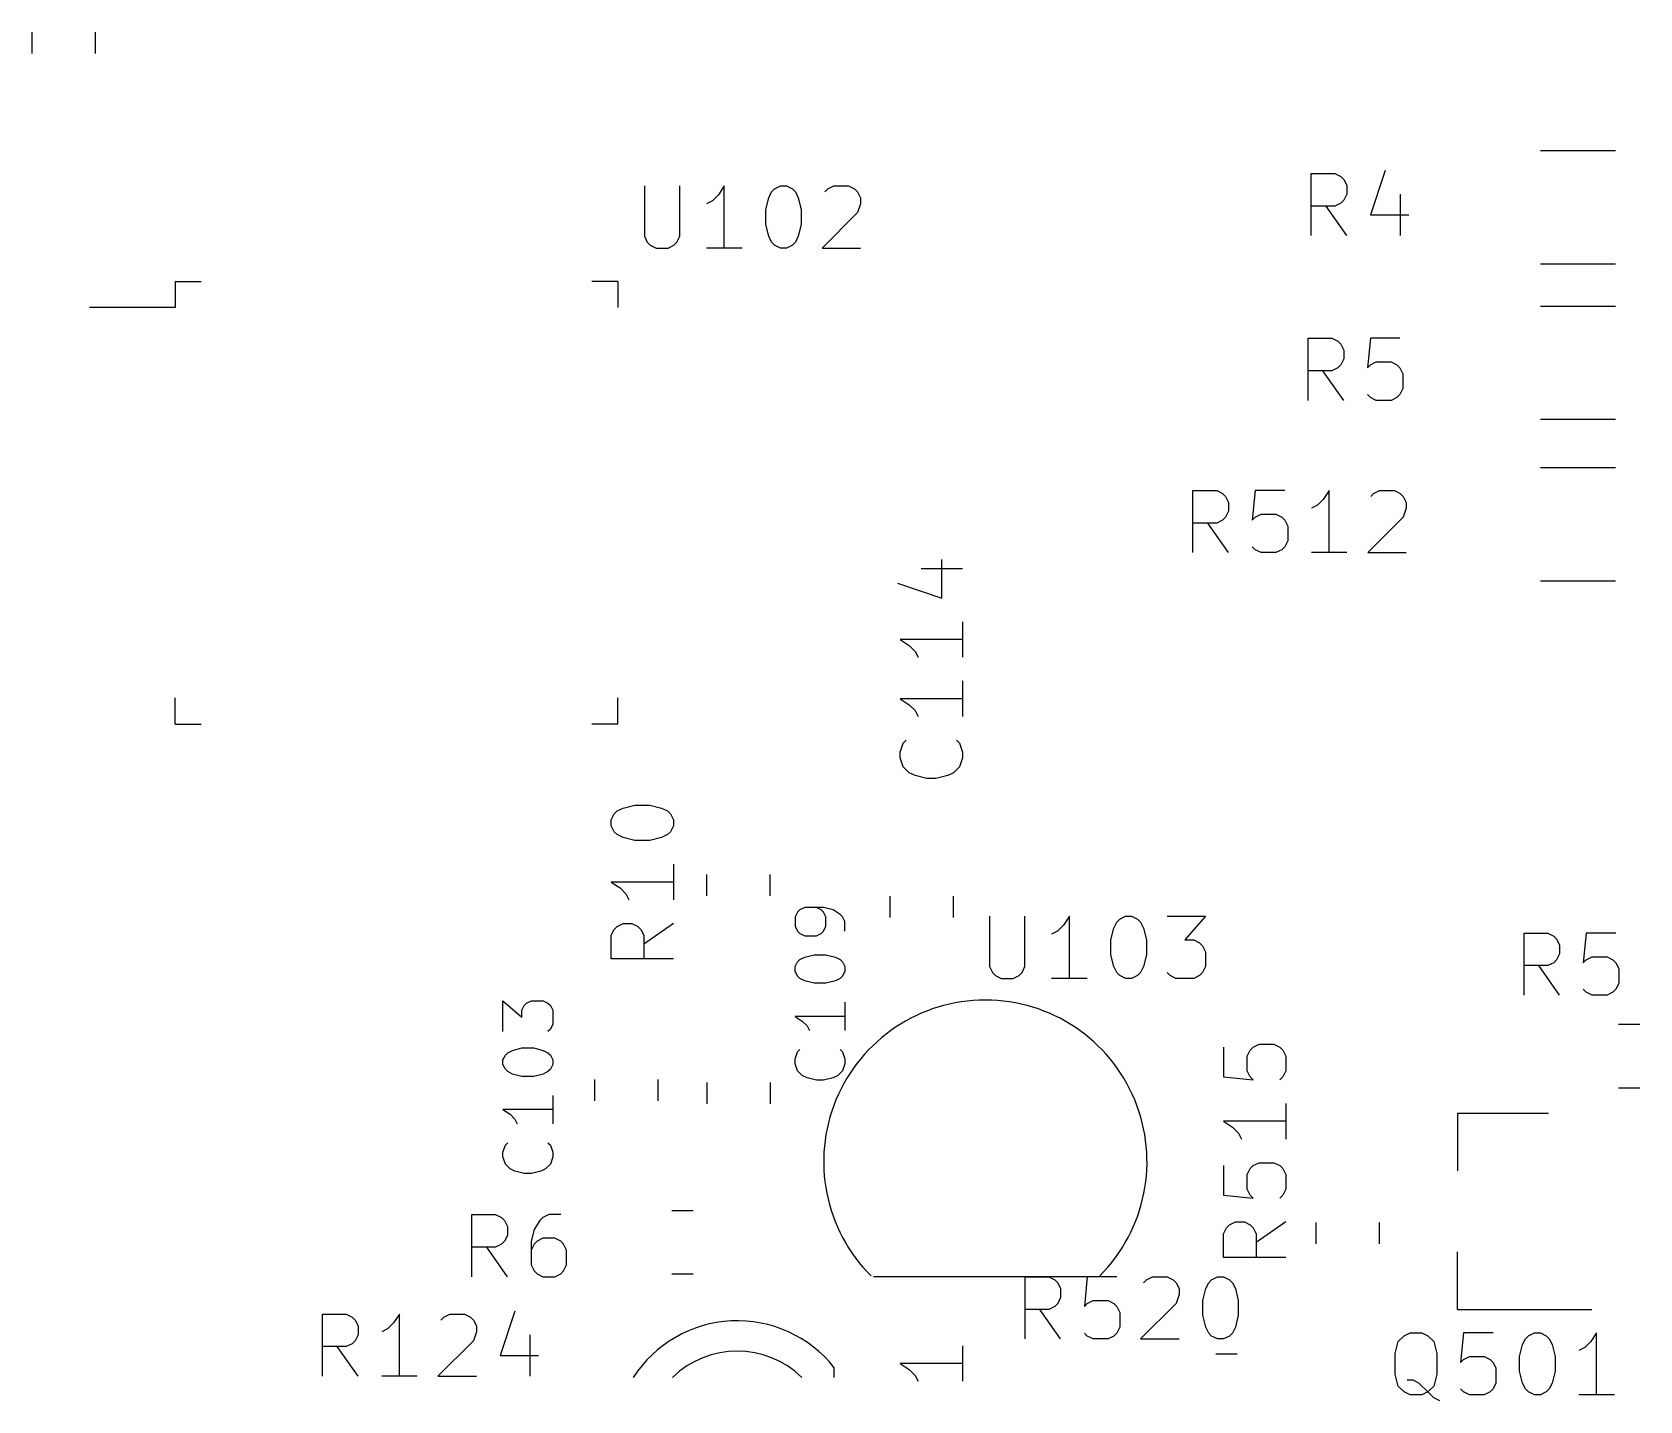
# Model space of a CAD drawing. Extents: x 51 to 209, y -132 to -32.
# Drawn here: x 78.81 to 104.66, y -114.93 to -92.91 of the extents above; entities that cross this region are included whole.
import ezdxf

# ---------------------------------------------------------------- set-up
doc = ezdxf.new("R2010")
doc.units = 0
doc.layers.add('BLACK', color=7, linetype='CONTINUOUS')

msp = doc.modelspace()

# ---------------------------------------------------------------- linework, layer by layer
at = {"layer": 'BLACK', "linetype": 'CONTINUOUS'}
for p, q in [((78.806, -93.2553), (78.806, -92.9127)), ((79.826, -93.2553), (79.826, -92.9127)), ((104.268, -94.824), (103.064, -94.824)), ((100.568, -95.1388), (100.33, -95.853)), ((88.6517, -95.3864), (88.6517, -96.1959)), ((89.2231, -96.1959), (89.2231, -95.3864)), ((89.9374, -95.3864), (89.8422, -95.5292)), ((89.9374, -96.3864), (89.9374, -95.3864)), ((90.747, -95.434), (90.8422, -95.3864)), ((90.8422, -95.3864), (90.9374, -95.3864)), ((90.9374, -95.3864), (91.0327, -95.434)), ((91.6041, -95.434), (91.6993, -95.3864)), ((91.6993, -95.3864), (91.9374, -95.3864)), ((91.9374, -95.3864), (92.0327, -95.434)), ((99.3779, -96.1864), (99.3779, -95.1864)), ((99.3779, -95.1864), (99.7589, -95.1864)), ((99.7589, -95.1864), (99.8541, -95.234)), ((99.8541, -95.234), (99.9017, -95.2816)), ((99.9017, -95.2816), (99.9493, -95.3769)), ((99.9493, -95.3769), (99.9493, -95.5197)), ((89.747, -95.6245), (89.6517, -95.6721)), ((89.8422, -95.5292), (89.747, -95.6245)), ((90.6041, -95.7673), (90.6517, -95.5769)), ((90.6517, -95.5769), (90.6993, -95.4816)), ((90.6993, -95.4816), (90.747, -95.434)), ((91.0327, -95.434), (91.0803, -95.4816)), ((91.0803, -95.4816), (91.1279, -95.5769)), ((91.1279, -95.5769), (91.1755, -95.7673)), ((91.5565, -95.4816), (91.6041, -95.434)), ((92.0327, -95.434), (92.0803, -95.4816)), ((92.0803, -95.4816), (92.1279, -95.5769)), ((92.1279, -95.5769), (92.1279, -95.6721)), ((99.8541, -95.6626), (99.7589, -95.7102)), ((99.9017, -95.615), (99.8541, -95.6626)), ((99.9493, -95.5197), (99.9017, -95.615)), ((100.806, -95.5197), (100.806, -96.1864)), ((90.6041, -96.0054), (90.6041, -95.7673)), ((91.1755, -95.7673), (91.1755, -96.0054)), ((92.0803, -95.815), (91.5089, -96.3864)), ((92.1279, -95.6721), (92.0803, -95.815)), ((99.7589, -95.7102), (99.3779, -95.7102)), ((99.9493, -96.1864), (99.616, -95.7102)), ((100.33, -95.853), (100.949, -95.853)), ((90.6517, -96.1959), (90.6041, -96.0054)), ((91.1755, -96.0054), (91.1279, -96.1959)), ((88.6517, -96.1959), (88.6993, -96.2911)), ((88.6993, -96.2911), (88.747, -96.3388)), ((88.747, -96.3388), (88.8422, -96.3864)), ((88.8422, -96.3864), (89.0327, -96.3864)), ((89.0327, -96.3864), (89.1279, -96.3388)), ((89.1279, -96.3388), (89.1755, -96.2911)), ((89.1755, -96.2911), (89.2231, -96.1959)), ((90.2231, -96.3864), (89.6517, -96.3864)), ((90.6993, -96.2911), (90.6517, -96.1959)), ((90.747, -96.3388), (90.6993, -96.2911)), ((90.8422, -96.3864), (90.747, -96.3388)), ((90.9374, -96.3864), (90.8422, -96.3864)), ((91.0327, -96.3388), (90.9374, -96.3864)), ((91.0803, -96.2911), (91.0327, -96.3388)), ((91.1279, -96.1959), (91.0803, -96.2911)), ((91.5089, -96.3864), (92.1279, -96.3864)), ((104.268, -96.644), (103.064, -96.644)), ((81.106, -96.924), (81.526, -96.924)), ((81.106, -96.924), (81.106, -97.344)), ((88.226, -96.924), (87.806, -96.924)), ((88.226, -96.924), (88.226, -97.344)), ((81.106, -97.344), (79.726, -97.344)), ((104.268, -97.324), (103.064, -97.324)), ((99.3279, -98.8364), (99.3279, -97.8364)), ((99.3279, -97.8364), (99.7089, -97.8364)), ((99.7089, -97.8364), (99.8041, -97.884)), ((99.8041, -97.884), (99.8517, -97.9316)), ((99.8517, -97.9316), (99.8993, -98.0269)), ((100.328, -97.8364), (100.28, -98.3126)), ((100.804, -97.8364), (100.328, -97.8364)), ((99.8993, -98.1697), (99.8517, -98.265)), ((99.8993, -98.0269), (99.8993, -98.1697)), ((100.328, -98.265), (100.423, -98.2173)), ((100.423, -98.2173), (100.661, -98.2173)), ((100.661, -98.2173), (100.756, -98.265)), ((99.7089, -98.3602), (99.3279, -98.3602)), ((99.8993, -98.8364), (99.566, -98.3602)), ((99.8041, -98.3126), (99.7089, -98.3602)), ((99.8517, -98.265), (99.8041, -98.3126)), ((100.28, -98.3126), (100.328, -98.265)), ((100.756, -98.265), (100.804, -98.3126)), ((100.804, -98.3126), (100.852, -98.4078)), ((100.852, -98.4078), (100.852, -98.6459)), ((100.328, -98.7888), (100.28, -98.7411)), ((100.804, -98.7411), (100.756, -98.7888)), ((100.852, -98.6459), (100.804, -98.7411)), ((100.423, -98.8364), (100.328, -98.7888)), ((100.661, -98.8364), (100.423, -98.8364)), ((100.756, -98.7888), (100.661, -98.8364)), ((104.268, -99.144), (103.064, -99.144)), ((104.268, -99.924), (103.064, -99.924)), ((97.4755, -101.286), (97.4755, -100.286)), ((97.4755, -100.286), (97.8565, -100.286)), ((97.8565, -100.286), (97.9517, -100.334)), ((98.4755, -100.286), (98.4279, -100.763)), ((98.9517, -100.286), (98.4755, -100.286)), ((99.666, -100.286), (99.5708, -100.429)), ((99.666, -101.286), (99.666, -100.286)), ((100.38, -100.334), (100.476, -100.286)), ((100.476, -100.286), (100.714, -100.286)), ((100.714, -100.286), (100.809, -100.334)), ((97.9517, -100.334), (97.9993, -100.382)), ((97.9993, -100.382), (98.047, -100.477)), ((98.047, -100.477), (98.047, -100.62)), ((99.4755, -100.524), (99.3803, -100.572)), ((99.5708, -100.429), (99.4755, -100.524)), ((100.333, -100.382), (100.38, -100.334)), ((100.809, -100.334), (100.856, -100.382)), ((100.856, -100.382), (100.904, -100.477)), ((100.904, -100.572), (100.856, -100.715)), ((100.904, -100.477), (100.904, -100.572)), ((97.8565, -100.81), (97.4755, -100.81)), ((98.047, -101.286), (97.7136, -100.81)), ((97.9517, -100.763), (97.8565, -100.81)), ((97.9993, -100.715), (97.9517, -100.763)), ((98.047, -100.62), (97.9993, -100.715)), ((98.4279, -100.763), (98.4755, -100.715)), ((98.4755, -100.715), (98.5708, -100.667)), ((98.5708, -100.667), (98.8089, -100.667)), ((98.8089, -100.667), (98.9041, -100.715)), ((98.9041, -100.715), (98.9517, -100.763)), ((98.9517, -100.763), (98.9993, -100.858)), ((100.856, -100.715), (100.285, -101.286)), ((98.9993, -101.096), (98.9517, -101.191)), ((98.9993, -100.858), (98.9993, -101.096)), ((98.4755, -101.239), (98.4279, -101.191)), ((98.5708, -101.286), (98.4755, -101.239)), ((98.8089, -101.286), (98.5708, -101.286)), ((98.9041, -101.239), (98.8089, -101.286)), ((98.9517, -101.191), (98.9041, -101.239)), ((99.9517, -101.286), (99.3803, -101.286)), ((100.285, -101.286), (100.904, -101.286)), ((93.1017, -101.541), (93.7684, -101.541)), ((93.435, -102.017), (93.435, -101.398)), ((92.7208, -101.779), (93.435, -102.017)), ((104.268, -101.744), (103.064, -101.744)), ((93.7684, -102.398), (93.7684, -102.97)), ((93.7684, -102.684), (92.7684, -102.684)), ((92.7684, -102.684), (92.9112, -102.779)), ((92.9112, -102.779), (93.0065, -102.874)), ((93.0065, -102.874), (93.0541, -102.97)), ((93.7684, -103.351), (93.7684, -103.922)), ((81.106, -104.044), (81.106, -103.624)), ((88.226, -104.044), (88.226, -103.624)), ((93.7684, -103.636), (92.7684, -103.636)), ((92.7684, -103.636), (92.9112, -103.732)), ((92.9112, -103.732), (93.0065, -103.827)), ((93.0065, -103.827), (93.0541, -103.922)), ((81.106, -104.044), (81.526, -104.044)), ((88.226, -104.044), (87.806, -104.044)), ((92.7684, -104.494), (92.816, -104.351)), ((92.816, -104.351), (92.8636, -104.303)), ((93.6731, -104.303), (93.7208, -104.351)), ((93.7208, -104.351), (93.7684, -104.494)), ((92.7684, -104.589), (92.7684, -104.494)), ((92.816, -104.732), (92.7684, -104.589)), ((93.7684, -104.589), (93.7208, -104.732)), ((93.7684, -104.494), (93.7684, -104.589)), ((92.9112, -104.827), (92.816, -104.732)), ((93.0065, -104.874), (92.9112, -104.827)), ((93.197, -104.922), (93.0065, -104.874)), ((93.3398, -104.922), (93.197, -104.922)), ((93.5303, -104.874), (93.3398, -104.922)), ((93.6255, -104.827), (93.5303, -104.874)), ((93.7208, -104.732), (93.6255, -104.827)), ((88.1184, -105.585), (88.166, -105.49)), ((88.166, -105.49), (88.2136, -105.442)), ((88.2136, -105.442), (88.3089, -105.395)), ((88.3089, -105.395), (88.4993, -105.347)), ((88.4993, -105.347), (88.7374, -105.347)), ((88.7374, -105.347), (88.9279, -105.395)), ((88.9279, -105.395), (89.0231, -105.442)), ((89.0231, -105.442), (89.0708, -105.49)), ((89.0708, -105.49), (89.1184, -105.585)), ((88.1184, -105.68), (88.1184, -105.585)), ((88.166, -105.776), (88.1184, -105.68)), ((89.1184, -105.68), (89.0708, -105.776)), ((89.1184, -105.585), (89.1184, -105.68)), ((88.2136, -105.823), (88.166, -105.776)), ((88.3089, -105.871), (88.2136, -105.823)), ((88.4993, -105.919), (88.3089, -105.871)), ((88.7374, -105.919), (88.4993, -105.919)), ((88.9279, -105.871), (88.7374, -105.919)), ((89.0231, -105.823), (88.9279, -105.871)), ((89.0708, -105.776), (89.0231, -105.823)), ((89.1184, -106.299), (89.1184, -106.871)), ((89.656, -106.805), (89.656, -106.463)), ((90.676, -106.805), (90.676, -106.463)), ((89.1184, -106.585), (88.1184, -106.585)), ((88.1184, -106.585), (88.2612, -106.68)), ((88.2612, -106.68), (88.3565, -106.776)), ((88.3565, -106.776), (88.4041, -106.871)), ((91.1541, -107.032), (91.116, -107.07)), ((91.2303, -106.994), (91.1541, -107.032)), ((91.535, -106.994), (91.2303, -106.994)), ((91.497, -107.032), (91.4208, -106.994)), ((91.535, -107.07), (91.497, -107.032)), ((91.6874, -107.032), (91.535, -106.994)), ((91.8017, -107.108), (91.6874, -107.032)), ((92.606, -107.155), (92.606, -106.813)), ((93.626, -107.155), (93.626, -106.813)), ((88.166, -107.347), (88.2136, -107.299)), ((88.2136, -107.299), (88.3089, -107.252)), ((88.3089, -107.252), (88.4517, -107.252)), ((88.4517, -107.252), (88.547, -107.299)), ((88.547, -107.299), (88.5946, -107.347)), ((89.1184, -107.252), (88.6422, -107.585)), ((91.116, -107.07), (91.0779, -107.146)), ((91.0779, -107.146), (91.0779, -107.298)), ((91.0779, -107.298), (91.116, -107.374)), ((91.5731, -107.146), (91.535, -107.07)), ((91.535, -107.374), (91.5731, -107.298)), ((91.5731, -107.298), (91.5731, -107.146)), ((91.8398, -107.146), (91.8017, -107.108)), ((91.8779, -107.222), (91.8398, -107.146)), ((91.8779, -107.374), (91.8779, -107.222)), ((94.2017, -107.136), (94.2017, -107.946)), ((94.7731, -107.946), (94.7731, -107.136)), ((95.3922, -107.279), (95.297, -107.374)), ((95.4874, -107.136), (95.3922, -107.279)), ((95.4874, -108.136), (95.4874, -107.136)), ((96.2017, -107.327), (96.2493, -107.232)), ((96.2493, -107.232), (96.297, -107.184)), ((96.297, -107.184), (96.3922, -107.136)), ((96.3922, -107.136), (96.4874, -107.136)), ((96.4874, -107.136), (96.5827, -107.184)), ((96.5827, -107.184), (96.6303, -107.232)), ((96.6303, -107.232), (96.6779, -107.327)), ((97.0589, -107.136), (97.6779, -107.136)), ((97.6779, -107.136), (97.3446, -107.517)), ((88.1184, -107.442), (88.166, -107.347)), ((88.1184, -107.823), (88.1184, -107.442)), ((88.5946, -107.347), (88.6422, -107.442)), ((88.6422, -107.442), (88.6422, -107.823)), ((91.116, -107.374), (91.1541, -107.413)), ((91.1541, -107.413), (91.2303, -107.451)), ((91.2303, -107.451), (91.4208, -107.451)), ((91.4208, -107.451), (91.497, -107.413)), ((91.497, -107.413), (91.535, -107.374)), ((95.297, -107.374), (95.2017, -107.422)), ((96.1541, -107.517), (96.2017, -107.327)), ((96.1541, -107.755), (96.1541, -107.517)), ((96.6779, -107.327), (96.7255, -107.517)), ((96.7255, -107.517), (96.7255, -107.755)), ((97.3446, -107.517), (97.4874, -107.517)), ((97.4874, -107.517), (97.5827, -107.565)), ((102.801, -108.406), (102.801, -107.406)), ((102.801, -107.406), (103.181, -107.406)), ((103.181, -107.406), (103.277, -107.454)), ((103.277, -107.454), (103.324, -107.502)), ((103.324, -107.502), (103.372, -107.597)), ((103.801, -107.406), (103.753, -107.883)), ((104.277, -107.406), (103.801, -107.406)), ((91.1541, -107.832), (91.2303, -107.794)), ((91.2303, -107.794), (91.3827, -107.755)), ((91.3827, -107.755), (91.5731, -107.755)), ((91.5731, -107.755), (91.7255, -107.794)), ((91.7255, -107.794), (91.8017, -107.832)), ((96.2017, -107.946), (96.1541, -107.755)), ((96.7255, -107.755), (96.6779, -107.946)), ((97.5827, -107.565), (97.6303, -107.613)), ((97.6303, -107.613), (97.6779, -107.708)), ((97.6779, -107.708), (97.6779, -107.946)), ((103.372, -107.74), (103.324, -107.835)), ((103.372, -107.597), (103.372, -107.74)), ((103.801, -107.835), (103.896, -107.787)), ((103.896, -107.787), (104.134, -107.787)), ((104.134, -107.787), (104.229, -107.835)), ((89.1184, -107.823), (88.1184, -107.823)), ((91.0779, -107.946), (91.116, -107.87)), ((91.0779, -108.022), (91.0779, -107.946)), ((91.116, -108.098), (91.0779, -108.022)), ((91.116, -107.87), (91.1541, -107.832)), ((91.8017, -107.832), (91.8398, -107.87)), ((91.8398, -107.87), (91.8779, -107.946)), ((91.8779, -108.022), (91.8398, -108.098)), ((91.8779, -107.946), (91.8779, -108.022)), ((94.2017, -107.946), (94.2493, -108.041)), ((94.2493, -108.041), (94.297, -108.089)), ((94.6779, -108.089), (94.7255, -108.041)), ((94.7255, -108.041), (94.7731, -107.946)), ((96.2493, -108.041), (96.2017, -107.946)), ((96.297, -108.089), (96.2493, -108.041)), ((96.6303, -108.041), (96.5827, -108.089)), ((96.6779, -107.946), (96.6303, -108.041)), ((97.1065, -108.089), (97.0589, -108.041)), ((97.6303, -108.041), (97.5827, -108.089)), ((97.6779, -107.946), (97.6303, -108.041)), ((103.181, -107.93), (102.801, -107.93)), ((103.372, -108.406), (103.039, -107.93)), ((103.277, -107.883), (103.181, -107.93)), ((103.324, -107.835), (103.277, -107.883)), ((103.753, -107.883), (103.801, -107.835)), ((104.229, -107.835), (104.277, -107.883)), ((104.277, -107.883), (104.324, -107.978)), ((104.324, -107.978), (104.324, -108.216)), ((91.1541, -108.136), (91.116, -108.098)), ((91.2303, -108.174), (91.1541, -108.136)), ((91.3827, -108.213), (91.2303, -108.174)), ((91.5731, -108.213), (91.3827, -108.213)), ((91.7255, -108.174), (91.5731, -108.213)), ((91.8017, -108.136), (91.7255, -108.174)), ((91.8398, -108.098), (91.8017, -108.136)), ((94.297, -108.089), (94.3922, -108.136)), ((94.3922, -108.136), (94.5827, -108.136)), ((94.5827, -108.136), (94.6779, -108.089)), ((95.7731, -108.136), (95.2017, -108.136)), ((96.3922, -108.136), (96.297, -108.089)), ((96.4874, -108.136), (96.3922, -108.136)), ((96.5827, -108.089), (96.4874, -108.136)), ((97.2017, -108.136), (97.1065, -108.089)), ((97.4874, -108.136), (97.2017, -108.136)), ((97.5827, -108.089), (97.4874, -108.136)), ((103.801, -108.359), (103.753, -108.311)), ((104.277, -108.311), (104.229, -108.359)), ((104.324, -108.216), (104.277, -108.311)), ((86.3779, -108.989), (86.3779, -108.494)), ((86.3779, -108.494), (86.6827, -108.76)), ((86.6827, -108.646), (86.7208, -108.57)), ((86.7208, -108.57), (86.7589, -108.532)), ((86.7589, -108.532), (86.835, -108.494)), ((86.835, -108.494), (87.0255, -108.494)), ((87.0255, -108.494), (87.1017, -108.532)), ((87.1017, -108.532), (87.1398, -108.57)), ((87.1398, -108.57), (87.1779, -108.646)), ((91.8779, -108.517), (91.8779, -108.974)), ((103.896, -108.406), (103.801, -108.359)), ((104.134, -108.406), (103.896, -108.406)), ((104.229, -108.359), (104.134, -108.406)), ((86.6827, -108.76), (86.6827, -108.646)), ((87.1779, -108.646), (87.1779, -108.874)), ((91.8779, -108.746), (91.0779, -108.746)), ((91.0779, -108.746), (91.1922, -108.822)), ((91.1922, -108.822), (91.2684, -108.898)), ((87.1398, -108.951), (87.1017, -108.989)), ((87.1779, -108.874), (87.1398, -108.951)), ((91.2684, -108.898), (91.3065, -108.974)), ((104.32, -108.874), (104.662, -108.874)), ((86.3779, -109.446), (86.416, -109.37)), ((86.416, -109.37), (86.4541, -109.332)), ((86.4541, -109.332), (86.5303, -109.294)), ((86.5303, -109.294), (86.6827, -109.255)), ((86.6827, -109.255), (86.8731, -109.255)), ((86.8731, -109.255), (87.0255, -109.294)), ((87.0255, -109.294), (87.1017, -109.332)), ((87.1017, -109.332), (87.1398, -109.37)), ((87.1398, -109.37), (87.1779, -109.446)), ((91.0779, -109.432), (91.116, -109.317)), ((91.116, -109.317), (91.1541, -109.279)), ((91.8017, -109.279), (91.8398, -109.317)), ((91.8398, -109.317), (91.8779, -109.432)), ((97.9684, -109.244), (97.9684, -109.72)), ((98.3493, -109.386), (98.397, -109.291)), ((98.397, -109.291), (98.4446, -109.244)), ((98.4446, -109.244), (98.5398, -109.196)), ((98.5398, -109.196), (98.7779, -109.196)), ((98.7779, -109.196), (98.8731, -109.244)), ((98.8731, -109.244), (98.9208, -109.291)), ((98.9208, -109.291), (98.9684, -109.386)), ((86.3779, -109.522), (86.3779, -109.446)), ((86.416, -109.598), (86.3779, -109.522)), ((86.4541, -109.636), (86.416, -109.598)), ((87.1398, -109.598), (87.1017, -109.636)), ((87.1779, -109.522), (87.1398, -109.598)), ((87.1779, -109.446), (87.1779, -109.522)), ((91.0779, -109.508), (91.0779, -109.432)), ((91.116, -109.622), (91.0779, -109.508)), ((91.1922, -109.698), (91.116, -109.622)), ((91.8398, -109.622), (91.7636, -109.698)), ((91.8779, -109.508), (91.8398, -109.622)), ((91.8779, -109.432), (91.8779, -109.508)), ((98.3493, -109.624), (98.3493, -109.386)), ((98.397, -109.72), (98.3493, -109.624)), ((98.9684, -109.624), (98.9208, -109.72)), ((98.9684, -109.386), (98.9684, -109.624)), ((86.5303, -109.674), (86.4541, -109.636)), ((86.6827, -109.713), (86.5303, -109.674)), ((86.8731, -109.713), (86.6827, -109.713)), ((87.0255, -109.674), (86.8731, -109.713)), ((87.1017, -109.636), (87.0255, -109.674)), ((87.856, -110.105), (87.856, -109.763)), ((88.876, -110.105), (88.876, -109.763)), ((89.656, -109.813), (89.656, -110.155)), ((90.676, -109.813), (90.676, -110.155)), ((91.2684, -109.736), (91.1922, -109.698)), ((91.4208, -109.774), (91.2684, -109.736)), ((91.535, -109.774), (91.4208, -109.774)), ((91.6874, -109.736), (91.535, -109.774)), ((91.7636, -109.698), (91.6874, -109.736)), ((97.9684, -109.72), (98.4446, -109.767)), ((98.4446, -109.767), (98.397, -109.72)), ((98.9208, -109.72), (98.8731, -109.767)), ((87.1779, -110.017), (87.1779, -110.474)), ((104.32, -109.894), (104.662, -109.894)), ((87.1779, -110.246), (86.3779, -110.246)), ((86.3779, -110.246), (86.4922, -110.322)), ((86.4922, -110.322), (86.5684, -110.398)), ((86.5684, -110.398), (86.6065, -110.474)), ((98.9684, -110.148), (98.9684, -110.72)), ((101.731, -110.304), (101.731, -111.234)), ((101.731, -110.304), (103.191, -110.304)), ((98.9684, -110.434), (97.9684, -110.434)), ((97.9684, -110.434), (98.1112, -110.529)), ((98.1112, -110.529), (98.2065, -110.624)), ((98.2065, -110.624), (98.2541, -110.72)), ((86.3779, -110.932), (86.416, -110.817)), ((86.416, -110.817), (86.4541, -110.779)), ((87.1017, -110.779), (87.1398, -110.817)), ((87.1398, -110.817), (87.1779, -110.932)), ((86.3779, -111.008), (86.3779, -110.932)), ((86.416, -111.122), (86.3779, -111.008)), ((86.4922, -111.198), (86.416, -111.122)), ((87.1398, -111.122), (87.0636, -111.198)), ((87.1779, -111.008), (87.1398, -111.122)), ((87.1779, -110.932), (87.1779, -111.008)), ((97.9684, -111.148), (97.9684, -111.624)), ((98.397, -111.196), (98.4446, -111.148)), ((98.4446, -111.148), (98.5398, -111.101)), ((98.5398, -111.101), (98.7779, -111.101)), ((98.7779, -111.101), (98.8731, -111.148)), ((98.8731, -111.148), (98.9208, -111.196)), ((86.5684, -111.236), (86.4922, -111.198)), ((86.7208, -111.274), (86.5684, -111.236)), ((86.835, -111.274), (86.7208, -111.274)), ((86.9874, -111.236), (86.835, -111.274)), ((87.0636, -111.198), (86.9874, -111.236)), ((98.3493, -111.291), (98.397, -111.196)), ((98.3493, -111.529), (98.3493, -111.291)), ((98.9208, -111.196), (98.9684, -111.291)), ((98.9684, -111.291), (98.9684, -111.529)), ((97.9684, -111.624), (98.4446, -111.672)), ((98.397, -111.624), (98.3493, -111.529)), ((98.4446, -111.672), (98.397, -111.624)), ((98.9208, -111.624), (98.8731, -111.672)), ((98.9684, -111.529), (98.9208, -111.624)), ((85.8779, -112.936), (85.8779, -111.936)), ((85.8779, -111.936), (86.2589, -111.936)), ((86.2589, -111.936), (86.3541, -111.984)), ((87.116, -111.936), (87.0208, -111.984)), ((87.3065, -111.936), (87.116, -111.936)), ((89.4373, -111.874), (89.0947, -111.874)), ((86.3541, -111.984), (86.4017, -112.032)), ((86.4017, -112.032), (86.4493, -112.127)), ((86.4493, -112.127), (86.4493, -112.27)), ((86.8779, -112.174), (86.8303, -112.365)), ((86.9731, -112.032), (86.8779, -112.174)), ((87.0208, -111.984), (86.9731, -112.032)), ((97.9684, -112.244), (98.016, -112.148)), ((98.016, -112.148), (98.0636, -112.101)), ((98.0636, -112.101), (98.1589, -112.053)), ((98.1589, -112.053), (98.3017, -112.053)), ((98.3017, -112.053), (98.397, -112.101)), ((98.397, -112.101), (98.4446, -112.148)), ((98.4446, -112.148), (98.4922, -112.244)), ((98.9684, -112.053), (98.4922, -112.386)), ((99.456, -112.405), (99.456, -112.063)), ((100.476, -112.405), (100.476, -112.063)), ((86.2589, -112.46), (85.8779, -112.46)), ((86.4493, -112.936), (86.116, -112.46)), ((86.3541, -112.413), (86.2589, -112.46)), ((86.4017, -112.365), (86.3541, -112.413)), ((86.4493, -112.27), (86.4017, -112.365)), ((86.8303, -112.365), (86.8303, -112.746)), ((86.8779, -112.413), (86.8303, -112.508)), ((86.9255, -112.365), (86.8779, -112.413)), ((87.0208, -112.317), (86.9255, -112.365)), ((87.2112, -112.317), (87.0208, -112.317)), ((87.3065, -112.365), (87.2112, -112.317)), ((87.3541, -112.413), (87.3065, -112.365)), ((87.4017, -112.508), (87.3541, -112.413)), ((97.9684, -112.624), (97.9684, -112.244)), ((98.4922, -112.244), (98.4922, -112.624)), ((87.4017, -112.746), (87.4017, -112.508)), ((98.9684, -112.624), (97.9684, -112.624)), ((101.731, -113.464), (101.731, -112.534)), ((86.8303, -112.746), (86.8779, -112.841)), ((86.8779, -112.841), (86.9255, -112.889)), ((86.9255, -112.889), (87.0208, -112.936)), ((87.0208, -112.936), (87.2112, -112.936)), ((87.2112, -112.936), (87.3065, -112.889)), ((87.3065, -112.889), (87.3541, -112.841)), ((87.3541, -112.841), (87.4017, -112.746)), ((89.4373, -112.894), (89.0947, -112.894)), ((92.336, -112.934), (95.936, -112.934)), ((94.7755, -113.936), (94.7755, -112.936)), ((94.7755, -112.936), (95.1565, -112.936)), ((95.1565, -112.936), (95.2517, -112.984)), ((95.2517, -112.984), (95.2993, -113.032)), ((95.7755, -112.936), (95.7279, -113.413)), ((96.2517, -112.936), (95.7755, -112.936)), ((96.6803, -113.032), (96.7279, -112.984)), ((96.7279, -112.984), (96.8231, -112.936)), ((96.8231, -112.936), (97.0612, -112.936)), ((97.0612, -112.936), (97.1565, -112.984)), ((97.1565, -112.984), (97.2041, -113.032)), ((97.7279, -113.032), (97.7755, -112.984)), ((97.7755, -112.984), (97.8708, -112.936)), ((97.8708, -112.936), (97.966, -112.936)), ((97.966, -112.936), (98.0612, -112.984)), ((98.0612, -112.984), (98.1089, -113.032)), ((95.2993, -113.032), (95.347, -113.127)), ((95.347, -113.127), (95.347, -113.27)), ((97.2041, -113.032), (97.2517, -113.127)), ((97.2517, -113.222), (97.2041, -113.365)), ((97.2517, -113.127), (97.2517, -113.222)), ((97.6327, -113.317), (97.6803, -113.127)), ((97.6803, -113.127), (97.7279, -113.032)), ((98.1089, -113.032), (98.1565, -113.127)), ((98.1565, -113.127), (98.2041, -113.317)), ((86.5708, -113.489), (86.3327, -114.203)), ((95.1565, -113.46), (94.7755, -113.46)), ((95.347, -113.936), (95.0136, -113.46)), ((95.2517, -113.413), (95.1565, -113.46)), ((95.2993, -113.365), (95.2517, -113.413)), ((95.347, -113.27), (95.2993, -113.365)), ((95.7279, -113.413), (95.7755, -113.365)), ((95.7755, -113.365), (95.8708, -113.317)), ((95.8708, -113.317), (96.1089, -113.317)), ((96.1089, -113.317), (96.2041, -113.365)), ((96.2041, -113.365), (96.2517, -113.413)), ((96.2517, -113.413), (96.2993, -113.508)), ((97.2041, -113.365), (96.6327, -113.936)), ((97.6327, -113.555), (97.6327, -113.317)), ((98.2041, -113.317), (98.2041, -113.555)), ((101.731, -113.464), (103.891, -113.464)), ((83.4755, -114.536), (83.4755, -113.536)), ((83.4755, -113.536), (83.8565, -113.536)), ((83.8565, -113.536), (83.9517, -113.584)), ((83.9517, -113.584), (83.9993, -113.632)), ((83.9993, -113.632), (84.047, -113.727)), ((84.047, -113.727), (84.047, -113.87)), ((84.6184, -113.679), (84.5231, -113.774)), ((84.7136, -113.536), (84.6184, -113.679)), ((84.7136, -114.536), (84.7136, -113.536)), ((85.3803, -113.632), (85.4279, -113.584)), ((85.4279, -113.584), (85.5231, -113.536)), ((85.5231, -113.536), (85.7612, -113.536)), ((85.7612, -113.536), (85.8565, -113.584)), ((85.8565, -113.584), (85.9041, -113.632)), ((85.9041, -113.632), (85.9517, -113.727)), ((85.9517, -113.727), (85.9517, -113.822)), ((96.2993, -113.746), (96.2517, -113.841)), ((96.2993, -113.508), (96.2993, -113.746)), ((97.6803, -113.746), (97.6327, -113.555)), ((97.7279, -113.841), (97.6803, -113.746)), ((98.1565, -113.746), (98.1089, -113.841)), ((98.2041, -113.555), (98.1565, -113.746)), ((83.9517, -114.013), (83.8565, -114.06)), ((83.9993, -113.965), (83.9517, -114.013)), ((84.047, -113.87), (83.9993, -113.965)), ((84.5231, -113.774), (84.4279, -113.822)), ((85.9041, -113.965), (85.3327, -114.536)), ((85.9517, -113.822), (85.9041, -113.965)), ((86.8089, -113.87), (86.8089, -114.536)), ((95.7755, -113.889), (95.7279, -113.841)), ((95.8708, -113.936), (95.7755, -113.889)), ((96.1089, -113.936), (95.8708, -113.936)), ((96.2041, -113.889), (96.1089, -113.936)), ((96.2517, -113.841), (96.2041, -113.889)), ((96.6327, -113.936), (97.2517, -113.936)), ((97.7755, -113.889), (97.7279, -113.841)), ((97.8708, -113.936), (97.7755, -113.889)), ((97.966, -113.936), (97.8708, -113.936)), ((98.0612, -113.889), (97.966, -113.936)), ((98.1089, -113.841), (98.0612, -113.889)), ((100.729, -114.17), (100.777, -113.979)), ((100.777, -113.979), (100.872, -113.884)), ((100.872, -113.884), (100.967, -113.836)), ((100.967, -113.836), (101.158, -113.836)), ((101.158, -113.836), (101.253, -113.884)), ((101.253, -113.884), (101.348, -113.979)), ((101.348, -113.979), (101.396, -114.17)), ((101.824, -113.836), (101.777, -114.313)), ((102.301, -113.836), (101.824, -113.836)), ((102.777, -114.027), (102.824, -113.932)), ((102.824, -113.932), (102.872, -113.884)), ((102.872, -113.884), (102.967, -113.836)), ((102.967, -113.836), (103.062, -113.836)), ((103.062, -113.836), (103.158, -113.884)), ((103.158, -113.884), (103.205, -113.932)), ((103.205, -113.932), (103.253, -114.027)), ((103.872, -113.979), (103.777, -114.074)), ((103.967, -113.836), (103.872, -113.979)), ((103.967, -114.836), (103.967, -113.836)), ((83.8565, -114.06), (83.4755, -114.06)), ((84.047, -114.536), (83.7136, -114.06)), ((86.3327, -114.203), (86.9517, -114.203)), ((93.7684, -114.046), (93.7684, -114.617)), ((97.8447, -114.174), (98.1873, -114.174)), ((100.729, -114.503), (100.729, -114.17)), ((101.396, -114.17), (101.396, -114.503)), ((101.777, -114.313), (101.824, -114.265)), ((101.824, -114.265), (101.92, -114.217)), ((101.92, -114.217), (102.158, -114.217)), ((102.158, -114.217), (102.253, -114.265)), ((102.253, -114.265), (102.301, -114.313)), ((102.729, -114.217), (102.777, -114.027)), ((102.729, -114.455), (102.729, -114.217)), ((103.253, -114.027), (103.301, -114.217)), ((103.301, -114.217), (103.301, -114.455)), ((103.777, -114.074), (103.681, -114.122)), ((84.9993, -114.536), (84.4279, -114.536)), ((85.3327, -114.536), (85.9517, -114.536)), ((91.706, -114.554), (91.706, -114.398)), ((93.7684, -114.332), (92.7684, -114.332)), ((92.7684, -114.332), (92.9112, -114.427)), ((92.9112, -114.427), (93.0065, -114.522)), ((93.0065, -114.522), (93.0541, -114.617)), ((100.777, -114.694), (100.729, -114.503)), ((101.396, -114.503), (101.348, -114.694)), ((102.301, -114.313), (102.348, -114.408)), ((102.348, -114.408), (102.348, -114.646)), ((102.777, -114.646), (102.729, -114.455)), ((103.301, -114.455), (103.253, -114.646)), ((100.872, -114.789), (100.777, -114.694)), ((100.967, -114.836), (100.872, -114.789)), ((101.015, -114.598), (100.92, -114.598)), ((101.11, -114.646), (101.015, -114.598)), ((101.253, -114.789), (101.11, -114.646)), ((101.253, -114.789), (101.158, -114.836)), ((101.348, -114.694), (101.253, -114.789)), ((101.348, -114.884), (101.253, -114.789)), ((101.824, -114.789), (101.777, -114.741)), ((101.92, -114.836), (101.824, -114.789)), ((102.253, -114.789), (102.158, -114.836)), ((102.301, -114.741), (102.253, -114.789)), ((102.348, -114.646), (102.301, -114.741)), ((102.824, -114.741), (102.777, -114.646)), ((102.872, -114.789), (102.824, -114.741)), ((102.967, -114.836), (102.872, -114.789)), ((103.158, -114.789), (103.062, -114.836)), ((103.205, -114.741), (103.158, -114.789)), ((103.253, -114.646), (103.205, -114.741)), ((101.158, -114.836), (100.967, -114.836)), ((101.443, -114.932), (101.348, -114.884)), ((102.158, -114.836), (101.92, -114.836)), ((103.062, -114.836), (102.967, -114.836)), ((104.253, -114.836), (103.681, -114.836))]:
    msp.add_line(p, q, dxfattribs=at)
at = {"layer": 'BLACK'}
for centre, radius, start, end in [((94.136, -111.084), 2.6, 90, 225), ((94.136, -111.084), 2.6, -45, 90), ((90.146, -115.634), 1.99, 38.3791, 147.179), ((90.146, -115.634), 1.5, 46.0545, 133.954)]:
    msp.add_arc(centre, radius, start, end, dxfattribs=at)

doc.saveas('drawing.dxf')
